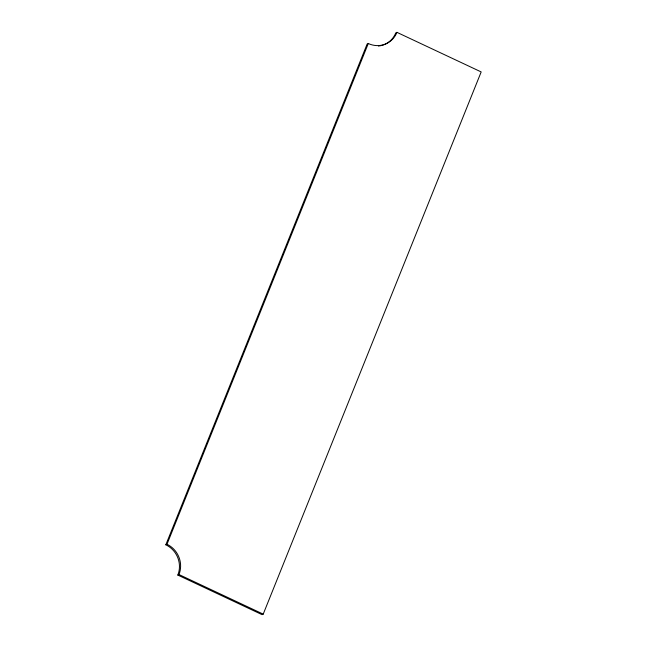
<?xml version="1.0" encoding="UTF-8"?>
<svg xmlns="http://www.w3.org/2000/svg" width="647" height="647" viewBox="0 0 647 647"><rect width="100%" height="100%" fill="white"/><g stroke="black" fill="none" stroke-linecap="round" stroke-linejoin="round"><path stroke-width="0.97" d="M165.826 544.806L367.14 44.036L368.289 43.511A23.025 21.739 65.4 0 0 396.943 32.35L481.174 71.93L263.216 614.124L262.059 614.65L177.828 575.07A23.025 21.739 65.4 0 0 165.826 544.806L166.975 544.281L368.289 43.511M396.943 32.35L395.794 32.876A23.025 21.739 65.4 0 1 378.398 46.034M177.828 575.07L178.976 574.544L263.216 614.124M166.975 544.281A23.025 21.739 65.4 0 1 178.976 574.544"/></g></svg>
